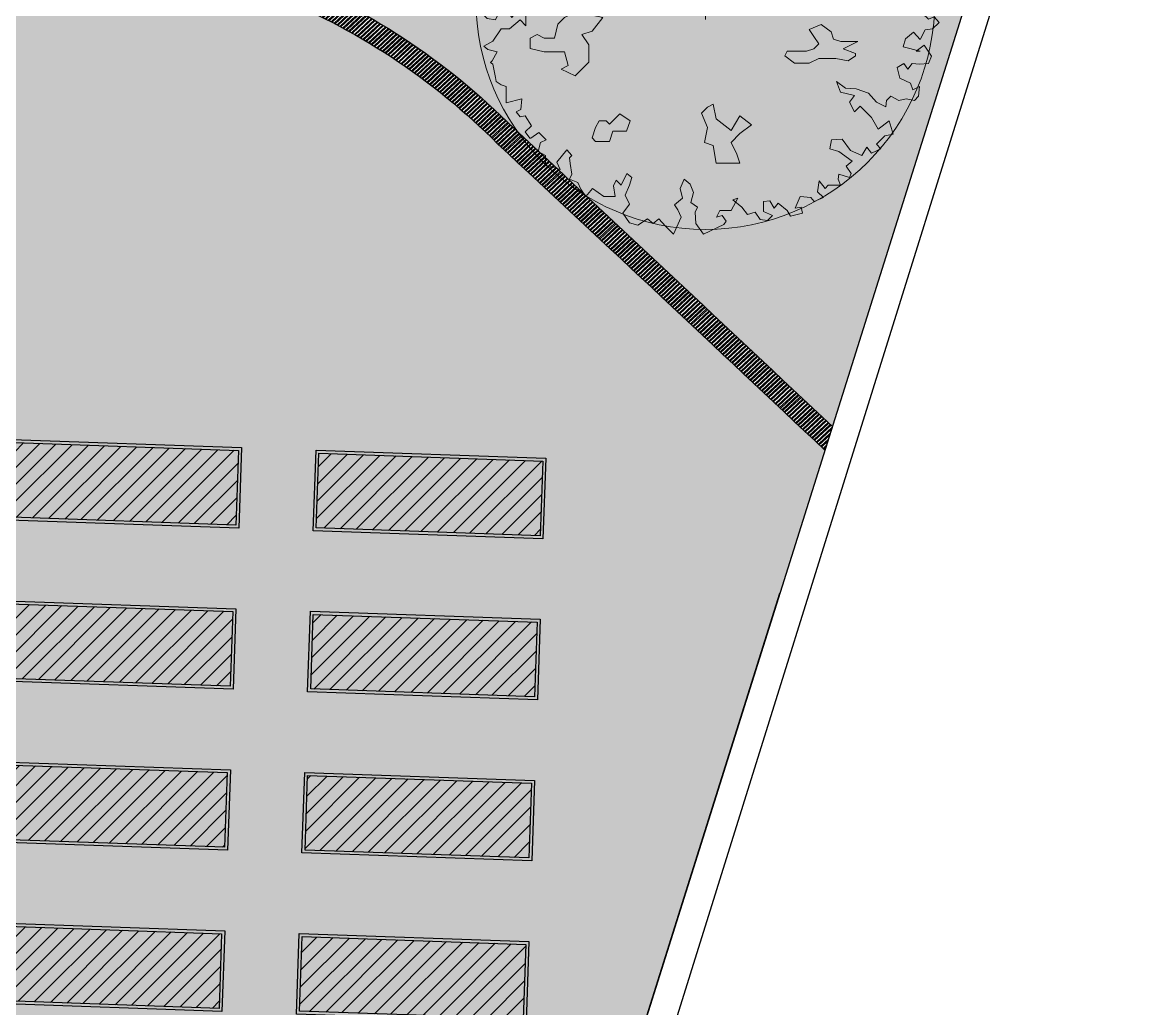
# Model space of a CAD drawing. Header units: millimetres. Extents: x -1042495 to -977915, y 3191218 to 3280168.
# Drawn here: x -992793 to -977915, y 3232953 to 3246174 of the extents above; entities that cross this region are included whole.
import ezdxf

# ---------------------------------------------------------------- set-up
doc = ezdxf.new("R2010")
doc.units = ezdxf.units.MM
doc.layers.get('0').update_dxf_attribs({"lineweight": 15})
for name, color, linetype in [('000 Граница', 6, 'Continuous'), ('000 дорожки', 7, 'Continuous'), ('000 Привязки', 1, 'Continuous'), ('p', 7, 'Continuous'), ('подпорная стенка', 251, 'Continuous')]:
    doc.layers.add(name, color=color, linetype=linetype)
doc.layers.add('газон', color=7, linetype='Continuous', true_color=0xe4edc9)
doc.layers.add('деревья', color=118, linetype='Continuous', lineweight=0)
doc.layers.add('терраса', color=39, linetype='Continuous', lineweight=25)

# ---------------------------------------------------------------- blocks, each defined once
blk = doc.blocks.new('дерево2')
at = {"layer": 'деревья'}
for p, q in [((31024.72734155376, 2984.503751912765), (31024.72734155376, 3174.560497909493)), ((30924.75443911982, 3070.534791651793), (31119.73890590724, 3070.534791651822))]:
    blk.add_line(p, q, dxfattribs=at)
for points in [[(31918.06338017118, 3051.000786091812), (31970.94846280538, 3011.580063238434), (31996.87252293581, 2986.682764602505), (32021.75962064658, 2997.056639030256), (32043.53583114465, 2972.159340394341), (32014.50088381079, 2944.149879416131), (31982.35504926425, 2940.000329645045), (31960.57883876616, 2897.467444458656), (31931.54389143233, 2929.626455207967), (31896.2871696638, 2900.579606791653), (31885.91754560602, 2865.308433709346), (31960.57883876619, 2846.635459730081), (31942.95047787264, 2846.635459730096), (31978.20719964114, 2872.570145813443), (32010.35303419702, 2825.887710865267), (31996.87252293587, 2793.728700115971), (31957.46795154423, 2789.579150335543), (31925.32211699766, 2793.728700115957), (31906.65679370296, 2767.794014023297), (31889.02843282798, 2793.728700115971), (31859.99348549415, 2775.055726127393), (31871.40007194378, 2729.410678617336), (31918.06338017118, 2707.625542305119), (31928.43300421034, 2678.578693888761), (31957.4679515442, 2693.102118096955), (31953.32010193037, 2650.569232910566), (31935.69174104613, 2631.896258931287), (31899.39805686717, 2639.157971035369), (31867.25222232995, 2631.896258931301), (31831.99550056142, 2650.569232910551), (31814.36713967715, 2631.896258931287), (31810.21929006332, 2603.886797962419), (31770.81471867171, 2624.634546827205), (31735.5579969125, 2664.055269680597), (31681.63595184927, 2682.728243659862), (31634.97264364043, 2685.840405992843), (31595.56807224879, 2714.887254409186), (31613.19643313308, 2668.204819451712), (31674.37721501348, 2653.681395243548), (31652.60100451541, 2624.634546827205), (31674.3772150135, 2582.101661650158), (31699.26431274285, 2606.998960286088), (31749.03850817365, 2557.204363004945), (31778.0734555075, 2507.409765714459), (31824.73676373497, 2542.680938796751), (31842.36512460992, 2485.624629402242), (31807.10840284133, 2478.362917298145), (31770.81471867171, 2442.05435677772), (31788.44307956529, 2421.306607912906), (31749.03850817365, 2402.633633924343), (31728.2992600767, 2428.568320016988), (31706.52304956932, 2392.259759487264), (31656.74885413852, 2414.044895808824), (31620.45516996885, 2463.839493089967), (31573.79186175075, 2460.727330756999), (31566.53312491496, 2421.306607912906), (31605.9376963066, 2409.895346028425), (31664.00759097432, 2367.362460851364), (31638.08353084383, 2345.577324539117), (31659.8597413512, 2313.418313789793), (31652.60100451538, 2295.782727248632), (31605.9376963066, 2310.306151456825), (31602.82680908464, 2288.521015144564), (31613.19643313311, 2263.623716499336), (31588.30933541303, 2263.623716499351), (31559.2743880792, 2263.623716499365), (31545.79387681802, 2249.100292291187), (31520.90677910727, 2281.259303040482), (31513.64804227148, 2234.576868083008), (31538.53513998222, 2209.67956943778), (31499.13056860921, 2192.043982905961), (31484.61309493762, 2209.67956943778), (31437.94978671019, 2213.829119218222), (31416.17357621212, 2162.997134489648), (31442.09763634259, 2167.146684260733), (31448.31941076797, 2141.211998177387), (31395.43432811518, 2127.725961407341), (31380.9168544436, 2152.623260052555), (31341.51228306124, 2184.782270801879), (31323.88392218632, 2162.997134489618), (31305.21859890093, 2195.156145229645), (31277.22061395891, 2192.043982905961), (31277.22061395888, 2148.473710281469), (31316.62518535052, 2130.838123740323), (31294.84897484312, 2109.052987428062), (31262.7031402873, 2113.202537199162), (31240.92692978923, 2145.361547948487), (31208.78109524272, 2134.987673511409), (31183.89399752264, 2167.146684260719), (31144.48942614031, 2199.305695010029), (31166.26563664769, 2206.567407114111), (31137.23068931383, 2152.623260052555), (31087.456493883, 2152.623260052555), (31072.93902021144, 2123.576411636226), (31097.82611792219, 2130.838123740323), (31115.45447880645, 2105.94082509508), (31105.08485475798, 2091.417400886916), (31015.90608794485, 2048.884515709869), (30983.76025338903, 2095.566950667329), (30979.6124037752, 2145.361547948487), (30991.01899022479, 2167.146684260704), (30961.98404289094, 2187.894433125548), (30972.35366693941, 2231.464705750055), (30958.87315567829, 2266.735878832333), (30932.94909554777, 2288.521015144564), (30915.32073467282, 2249.100292291172), (30925.69035872129, 2206.567407114111), (30890.43363695273, 2177.520558697797), (30904.95111062434, 2155.735422385565), (30919.46858428662, 2123.576411636241), (30886.28578733896, 2048.884515709869), (30851.02906556112, 2084.155688782848), (30821.99411822729, 2116.314699532159), (30797.10702051649, 2095.566950667344), (30772.21992279646, 2116.314699532144), (30729.70446420145, 2088.305238563262), (30693.4107800318, 2098.679112991013), (30664.37583268863, 2141.211998177387), (30693.41078003183, 2180.632721021466), (30675.78241915685, 2220.053443874844), (30693.4107800318, 2263.623716499351), (30703.78040408027, 2295.782727248647), (30683.04115598333, 2313.418313789793), (30658.15405826324, 2263.623716499365), (30636.37784776521, 2285.408852811597), (30624.97126131564, 2259.474166728251), (30632.22999815144, 2213.829119218222), (30582.45580272061, 2213.829119218208), (30532.68160728981, 2249.100292291172), (30503.64665994664, 2213.829119218208), (30481.87044944857, 2245.98812995819), (30468.38993816877, 2273.997590936415), (30432.09625401777, 2288.521015144564), (30442.46587805693, 2310.306151456811), (30436.24410363157, 2356.9885864143), (30432.09625401777, 2381.885885059499), (30442.46587805693, 2392.259759487264), (30421.72662995999, 2417.157058132492), (30378.17420895454, 2363.212911070936), (30392.69168262613, 2331.053900330939), (30328.40001352374, 2349.726874310203), (30328.40001352374, 2392.259759487279), (30296.25417896789, 2409.89534602841), (30306.62380302568, 2449.316068881817), (30331.51090073642, 2460.727330757014), (30299.36506618992, 2492.88634150631), (30264.10834442136, 2467.989042861082), (30259.96049479824, 2467.989042861067), (30239.22124670133, 2495.998503839306), (30267.21923163401, 2520.895802484505), (30239.2212467013, 2564.466075108998), (30217.44503620324, 2560.316525337897), (30199.81667532826, 2582.101661650144), (30220.55592342526, 2592.475536077895), (30224.70377303906, 2639.157971035369), (30156.26425432284, 2621.522384494237), (30156.26425432284, 2656.793557576515), (30156.26425432287, 2693.102118096955), (30135.5250062259, 2700.363830201008), (30113.74879572784, 2714.887254409172), (30109.60094609544, 2732.522840950318), (30099.23132205625, 2789.579150335558), (30088.86169799847, 2796.840862439625), (30096.12043483426, 2804.102574543722), (30116.8596829312, 2843.523297397114), (30077.45511155819, 2853.897171834193), (30059.82675066461, 2868.420596042357), (30099.23132205625, 2890.205732354589), (30135.5250062259, 2944.149879416116), (30170.78172799443, 2944.14987941616), (30217.44503620321, 2983.570602269523), (30242.33213392329, 2957.635916186206), (30242.33213392329, 3015.729613018833), (30217.44503620324, 3043.73907398773), (30181.15135203359, 2993.944476706602), (30167.67084077244, 3015.729613018833), (30124.11841976702, 3015.729613018848), (30109.60094609538, 2983.570602269523), (30074.34422433622, 2989.794926926203), (30059.82675066461, 3004.318351134352), (30013.1634424558, 3033.365199550681), (30045.30927700231, 3055.15033587224), (30059.82675066461, 3108.057095486351), (29998.64596878424, 3122.580519694544), (30010.05255523381, 3179.63682907974), (30056.71586346127, 3194.160253287919), (30081.60296117196, 3186.898541183822), (30096.12043483426, 3219.057551933132), (30149.00551748705, 3226.319264037214), (30156.26425432284, 3251.216562682443), (30141.74678065126, 3273.001698994718), (30109.60094609541, 3322.796296285145), (30074.34422433619, 3334.207558160342), (30052.56801382882, 3359.104856805585), (30063.97460029704, 3388.151705221884), (30096.12043483426, 3398.525579658948), (30153.15336710085, 3401.637741982617), (30149.00551748705, 3430.684590398974), (30116.8596829312, 3462.84360114827), (30135.5250062259, 3512.638198438697), (30113.74879572784, 3548.946758959137), (30145.89463026503, 3570.731895271369), (30207.07541216411, 3563.470183167286), (30246.47998353709, 3576.956219928034), (30239.22124670133, 3620.526492552497), (30202.92756253168, 3648.535953530736), (30224.70377303903, 3684.844514051132), (30278.62581809294, 3709.741812687047), (30303.51291580366, 3749.162535540439), (30296.25417896789, 3785.471096060865), (30375.06332173255, 3792.732808164932), (30378.17420895454, 3778.209383956768), (30432.09625401777, 3788.583258393861), (30432.09625401777, 3810.368394706078), (30428.98536679578, 3838.377855674975), (30439.35499083494, 3845.639567779057), (30442.4658780569, 3845.639567779072), (30481.87044944857, 3832.153531018324), (30525.42287045401, 3857.050829663582), (30521.27502082159, 3870.536866424314), (30525.42287045401, 3906.845426944696), (30547.19908095208, 3906.845426944696), (30582.45580272061, 3889.209840403564), (30646.74747181365, 3892.322002736531), (30646.74747181368, 3903.733264611728), (30664.37583268866, 3928.630563256942), (30661.26494548527, 3946.266149798103), (30671.63456952442, 3975.312998214416), (30718.29787775186, 3996.060747088559), (30786.73739645873, 3978.425160547413), (30804.36575735231, 4017.845883400805), (30786.73739645873, 4039.631019713037), (30818.88323102389, 4039.631019713022), (30833.40070468617, 4014.733721067809), (30840.65944152196, 3949.378312131099), (30829.25285506308, 3899.583714840614), (30851.02906556112, 3881.948128299482), (30872.8052760685, 3896.471552507632), (30880.06401289497, 3946.266149798088), (30908.06199784637, 3949.37831213107), (30932.94909554777, 3903.733264611714), (30998.27772706059, 3817.630106810175), (31023.16482478062, 3795.844970497914), (31043.90407287759, 3892.322002736546), (31015.90608794488, 3921.36885115286), (30994.12987744679, 3960.789574006267), (30998.27772706056, 4003.322459192656), (31019.01697514822, 4000.210296859645)], [(31019.01697514822, 4000.210296859645), (31036.64533604177, 4042.74318203672), (31072.93902021144, 4060.378768577852), (31101.9739675453, 4039.631019713037), (31101.9739675453, 4014.733721067823), (31109.23270438112, 3985.68687265148), (31126.86106525607, 3985.686872651495), (31159.00689981189, 4017.845883400791), (31201.5223584069, 4032.369307608955), (31208.7810952427, 4014.733721067823), (31226.40945611765, 4014.733721067809), (31248.185666625, 4028.21975782857), (31269.96187712312, 4000.210296859659), (31265.81402750929, 3971.163448443316), (31280.33150118087, 3975.312998214431), (31319.73607257252, 4000.210296859645), (31344.62317027395, 4003.322459192626), (31351.88190710974, 3971.163448443302), (31341.51228306127, 3935.892275361024), (31380.9168544436, 3956.640024235166), (31384.02774166559, 3903.733264611714), (31413.06268900876, 3899.583714840614), (31420.32142583521, 3935.892275361039), (31420.32142583521, 3963.901736339263), (31459.72599721754, 3960.789574006252), (31470.09562126601, 3968.051286110349), (31477.35435810186, 3935.892275361039), (31459.72599721757, 3906.845426944696), (31487.72398214102, 3906.84542694471), (31516.75892948416, 3935.892275361024), (31538.53513998222, 3906.845426944696), (31531.27640314643, 3877.798578528396), (31531.2764031464, 3849.789117559485), (31527.12855353263, 3813.480557039074), (31553.05261365381, 3820.742269143142), (31566.53312491496, 3849.78911755947), (31592.45718504542, 3820.742269143157), (31624.60301958268, 3845.639567779072), (31634.97264364043, 3870.536866424285), (31645.34226767959, 3849.789117559485), (31670.2293653997, 3849.789117559485), (31652.60100451544, 3817.630106810175), (31634.97264364043, 3785.47109606085), (31667.11847817768, 3759.536409977503), (31681.63595184927, 3788.583258393832), (31692.00557590705, 3763.685959748604), (31724.15141044428, 3778.209383956782), (31756.29724500013, 3785.471096060879), (31763.55598183595, 3753.312085311554), (31738.66888411586, 3724.265236895226), (31709.633936782, 3709.741812687062), (31709.633936782, 3677.582801947065), (31724.15141044428, 3638.162079093658), (31738.66888411586, 3667.208927510015), (31767.70383144969, 3638.162079093672), (31767.70383144972, 3681.732351718136), (31795.70181639177, 3692.106226155243), (31802.96055322756, 3713.89136246749), (31814.36713967712, 3674.470639614083), (31824.73676373494, 3648.535953530722), (31802.96055322753, 3627.788204656594), (31799.84966600557, 3606.003068344377), (31827.84765093827, 3616.376942781426), (31831.99550056142, 3581.105769708447), (31831.99550056142, 3559.320633396201), (31810.21929006335, 3544.797209188051), (31792.59092916975, 3527.161622646876), (31810.21929006335, 3505.37648633463), (31831.99550056142, 3527.161622646876), (31853.77171106882, 3541.68504685504), (31889.02843282801, 3516.787748209827), (31921.17426737455, 3484.628737460531), (31906.65679370293, 3473.217475585319), (31849.62386143634, 3465.955763481237), (31820.58891410251, 3433.796752731942), (31799.84966600557, 3401.637741982631), (31738.66888411586, 3423.422878294848), (31778.0734555075, 3366.366568909638), (31831.99550056145, 3376.740443346702), (31871.40007194375, 3401.637741982631), (31918.06338017118, 3380.889993117817), (31942.95047787261, 3408.899454086728), (31967.83757560198, 3376.740443346702), (31967.83757560198, 3344.581432597392), (31925.32211699769, 3351.843144701488), (31881.76969600153, 3344.581432597406), (31817.47802689915, 3302.048547411017), (31881.76969600153, 3280.263411098771), (31918.06338017118, 3294.78683530695), (31992.72467330341, 3265.739986890621), (32010.35303419699, 3269.889536661707), (32021.75962064658, 3226.319264037229), (31982.35504926425, 3205.571515172414), (31935.6917410461, 3198.309803068347), (31921.17426737455, 3158.889080214954), (31889.02843282798, 3122.580519694529), (31925.32211699766, 3100.795383382268), (31992.72467330341, 3119.468357361548), (32021.75962064658, 3087.309346612237), (31999.98341013918, 3051.000786091812), (31964.72668837999, 3068.636372632973), (31918.06338017118, 3051.000786091812)]]:
    blk.add_lwpolyline(points, dxfattribs=at)
for points in [[(31084.27863179015, 3706.361060611584), (31041.51257163157, 3653.410961668633), (31052.37379325797, 3610.643574058689), (31062.55618852806, 3514.926087524422), (31126.36586560177, 3514.926087524422), (31126.36586560177, 3589.599303969793), (31094.4610270603, 3631.687844156899), (31169.13192576043, 3642.549402912788), (31179.3143210305, 3685.316790522716), (31147.40948250757, 3706.361060611584)], [(30391.87575296742, 3104.223397023656), (30366.08035160472, 3168.035054722481), (30340.28495024198, 3180.933155746825), (30417.67115433009, 3219.627458819799), (30494.37853208986, 3193.83125677114), (30455.68543004115, 3155.136953698151), (30545.96933483386, 3104.223397023656), (30596.88131120299, 3155.136953698166), (30661.36981463303, 3117.121498048), (30533.07163414785, 3078.427194974996), (30455.68543004115, 3091.325295999326)], [(30411.56171716993, 2994.250114610113), (30381.69335769732, 2964.380828024499), (30366.75917796102, 2903.963407449119), (30321.95663873349, 2903.963407449104), (30291.40945290458, 2918.898050732605), (30261.54109343201, 2903.963407449119), (30261.54109343195, 2859.159477580048), (30321.95663873352, 2844.224834277906), (30411.56171716996, 2844.224834277906), (30426.49589690623, 2783.807413702511), (30396.62753743363, 2768.872770409711), (30457.04308273514, 2739.00348383344), (30516.77980169897, 2798.742056986011), (30516.77980169897, 2874.094120863505), (30486.91144222634, 2918.89805073259), (30531.71398143527, 2933.83269402539), (30577.19534700048, 2994.250114610099), (30501.84562196267, 3009.184757902898), (30442.10890299884, 3009.184757902913)], [(31689.1129112268, 2889.028764156305), (31657.20807268527, 2889.028764156305), (31614.44201252663, 2889.028764156334), (31582.53717400377, 2899.890322912164), (31572.35477871505, 2931.796151766262), (31529.58871855644, 2963.701980610989), (31476.64026311845, 2941.978863099284), (31497.68388003357, 2910.751881668024), (31518.72749693003, 2878.846052823268), (31497.68388003357, 2857.122935311563), (31465.77904148273, 2846.940223969199), (31380.92574751248, 2846.940223969214), (31370.74335224238, 2825.895953880317), (31412.83058604469, 2793.990125035547), (31476.64026311839, 2793.990125035547), (31518.72749693003, 2815.034395124443), (31572.35477871505, 2815.034395124458), (31593.3983956302, 2815.034395124472), (31646.34685105887, 2804.172836368583), (31678.25168960039, 2825.895953880303), (31678.25168960039, 2836.078665213354), (31625.30323415306, 2857.122935311578)], [(31021.14778107275, 2449.13563450209), (31034.04548175876, 2513.626139623724), (31008.25008039606, 2577.437797322564), (31034.04548175876, 2603.233999361895), (31059.16205678378, 2616.132100386239), (31072.05975746045, 2551.64159527389), (31136.54826087189, 2500.728038599394), (31175.2413629206, 2564.539696288906), (31226.15333930832, 2526.524240638741), (31175.2413629206, 2487.829937575079), (31136.54826087192, 2449.13563450209), (31162.3436622439, 2398.222077827566), (31175.2413629206, 2359.527774754592), (31072.05975746048, 2359.527774754606), (31059.16205678378, 2436.237533477746)], [(30607.06370649171, 2528.560782907225), (30592.12952675541, 2543.495426200025), (30561.5823409265, 2543.49542620001), (30546.64816117154, 2513.626139623724), (30531.71398143527, 2468.822209754668), (30546.64816117157, 2453.887566452526), (30607.06370649174, 2453.88756645254), (30621.99788622801, 2498.691496330925), (30681.73460517322, 2498.69149633091), (30696.66878492814, 2543.495426200025), (30651.86624570064, 2574.043560199119)]]:
    blk.add_lwpolyline(points, close=True, dxfattribs=at)
blk.add_circle((31024.72734155376, 3070.534791651793), 999.9999999999995, dxfattribs=at)
blk = doc.blocks.new('A$C7F6C0051')
at = {"layer": 'газон'}
h = blk.add_hatch(dxfattribs=at)
h.set_pattern_fill('ANSI31', color=39, scale=50)
h.set_pattern_definition([(45, (664434.139723117, -3862271.177706703), (-112.2532015133644, 112.2532015133644), [])])
h.paths.add_polyline_path([(1337.150563922129, 8558.552884674165), (1302.251067219651, 7559.162057655398), (4300.423548276885, 7454.463567547966), (4335.323044979479, 8453.854394567199)])
h.paths.add_polyline_path([(5377.413883540547, 7416.854236408602), (7497.820784599171, 7342.807995788287), (6337.296497539151, 8383.943941204809), (5412.313380243024, 8416.24506342737)])
h.paths.add_polyline_path([(6337.296497539151, 8383.943941204809), (7497.820784599171, 7342.807995788287), (8375.58636459778, 7312.15574630117), (8410.485861300374, 8311.546573320404)])
h.paths.add_polyline_path([(8300.203451720183, 5153.47155993944), (8335.102948422777, 6152.862386958674), (5336.930467365426, 6257.56087706564), (5302.030970662949, 5258.170050046872)])
h.paths.add_polyline_path([(1261.767651044647, 6399.868698312435), (1226.86815434217, 5400.477871293668), (4225.040635399404, 5295.779381186236), (4259.940132101998, 6295.170208205469)])
h.paths.add_polyline_path([(4149.657722521923, 3137.095194824506), (4184.557219224516, 4136.486021843739), (1186.384738167166, 4241.184511950705), (1151.485241464688, 3241.793684931938)])
h.paths.add_polyline_path([(8224.820538842585, 2994.78737357771), (8259.720035545179, 3994.178200596943), (5261.547554487828, 4098.87669070391), (5226.648057785351, 3099.485863685142)])
h.paths.add_polyline_path([(8149.437625965104, 836.1031872159801), (8184.337122667697, 1835.494014235213), (5186.164641610347, 1940.19250434218), (5151.265144907869, 940.8016773234122)])
h.paths.add_polyline_path([(1111.00182529341, 2082.500325692352), (1076.102328590932, 1083.109498673584), (4074.274809648166, 978.4110085661523), (4109.17430635076, 1977.801835585386)])
at = {"layer": 'терраса'}
for p, q in [((1260.879454270704, 7520.582404443063), (1298.570910709444, 8599.924497623928)), ((1298.570910709444, 8599.924497623928), (4376.69465792831, 8492.43404778)), ((1302.251067219651, 7559.162057655398), (1337.150563922129, 8558.552884674165)), ((1337.150563922129, 8558.552884674165), (4335.323044979479, 8453.854394567199)), ((4376.69465792831, 8492.43404778), (4339.00320148957, 7413.091954599135)), ((4335.323044979479, 8453.854394567199), (4300.423548276885, 7454.463567547966)), ((5336.042270591599, 7378.274583196267), (5373.73372703034, 8457.616676377133)), ((5373.73372703034, 8457.616676377133), (8451.857474249206, 8350.126226533204)), ((5377.413883540547, 7416.854236408602), (5412.313380243024, 8416.24506342737)), ((5412.313380243024, 8416.24506342737), (8410.485861300374, 8311.546573320404)), ((8451.857474249206, 8350.126226533204), (8414.166017810465, 7270.784133352339)), ((8410.485861300374, 8311.546573320404), (8375.58636459778, 7312.15574630117)), ((4339.00320148957, 7413.091954599135), (1260.879454270704, 7520.582404443063)), ((4300.423548276885, 7454.463567547966), (1302.251067219651, 7559.162057655398)), ((8414.166017810465, 7270.784133352339), (5336.042270591599, 7378.274583196267)), ((8375.58636459778, 7312.15574630117), (5377.413883540547, 7416.854236408602)), ((1185.496541393222, 5361.898218081333), (1223.187997831963, 6441.240311262198)), ((1223.187997831963, 6441.240311262198), (4301.311745050829, 6333.74986141827)), ((1226.86815434217, 5400.477871293668), (1261.767651044647, 6399.868698312435)), ((1261.767651044647, 6399.868698312435), (4259.940132101998, 6295.170208205469)), ((4259.940132101998, 6295.170208205469), (4225.040635399404, 5295.779381186236)), ((4301.311745050829, 6333.74986141827), (4263.620288612088, 5254.407768237405)), ((5260.659357714001, 5219.590396834537), (5298.350814152742, 6298.932490015402)), ((5298.350814152742, 6298.932490015402), (8376.474561371608, 6191.442040171474)), ((5302.030970662949, 5258.170050046872), (5336.930467365426, 6257.56087706564)), ((5336.930467365426, 6257.56087706564), (8335.102948422777, 6152.862386958674)), ((8335.102948422777, 6152.862386958674), (8300.203451720183, 5153.47155993944)), ((8376.474561371608, 6191.442040171474), (8338.783104932867, 5112.099946990609)), ((4263.620288612088, 5254.407768237405), (1185.496541393222, 5361.898218081333)), ((4225.040635399404, 5295.779381186236), (1226.86815434217, 5400.477871293668)), ((8338.783104932867, 5112.099946990609), (5260.659357714001, 5219.590396834537)), ((8300.203451720183, 5153.47155993944), (5302.030970662949, 5258.170050046872)), ((1110.113628515741, 3203.214031719603), (1147.805084954482, 4282.556124900468)), ((1147.805084954482, 4282.556124900468), (4225.928832173347, 4175.065675056539)), ((1151.485241464688, 3241.793684931938), (1186.384738167166, 4241.184511950705)), ((1186.384738167166, 4241.184511950705), (4184.557219224516, 4136.486021843739)), ((4225.928832173347, 4175.065675056539), (4188.237375734607, 3095.723581875674)), ((4184.557219224516, 4136.486021843739), (4149.657722521923, 3137.095194824506)), ((5185.276444836403, 3060.906210472807), (5222.967901275144, 4140.248303653672)), ((5222.967901275144, 4140.248303653672), (8301.09164849401, 4032.757853809744)), ((5226.648057785351, 3099.485863685142), (5261.547554487828, 4098.87669070391)), ((5261.547554487828, 4098.87669070391), (8259.720035545179, 3994.178200596943)), ((8301.09164849401, 4032.757853809744), (8263.40019205527, 2953.415760628879)), ((8259.720035545179, 3994.178200596943), (8224.820538842585, 2994.78737357771)), ((4188.237375734607, 3095.723581875674), (1110.113628515741, 3203.214031719603)), ((4149.657722521923, 3137.095194824506), (1151.485241464688, 3241.793684931938)), ((8263.40019205527, 2953.415760628879), (5185.276444836403, 3060.906210472807)), ((8224.820538842585, 2994.78737357771), (5226.648057785351, 3099.485863685142)), ((1034.730715641985, 1044.529845461249), (1072.422172080725, 2123.871938642114)), ((1072.422172080725, 2123.871938642114), (4150.545919299591, 2016.381488798186)), ((1076.102328590932, 1083.109498673584), (1111.00182529341, 2082.500325692352)), ((1111.00182529341, 2082.500325692352), (4109.17430635076, 1977.801835585386)), ((4109.17430635076, 1977.801835585386), (4074.274809648166, 978.4110085661523)), ((4150.545919299591, 2016.381488798186), (4112.854462860851, 937.0393956173211)), ((5109.893531958922, 902.2220241110772), (5147.584988397663, 1981.564117291942)), ((5147.584988397663, 1981.564117291942), (8225.708735616528, 1874.073667448014)), ((5151.265144907869, 940.8016773234122), (5186.164641610347, 1940.19250434218)), ((5186.164641610347, 1940.19250434218), (8184.337122667697, 1835.494014235213)), ((8184.337122667697, 1835.494014235213), (8149.437625965104, 836.1031872159801)), ((8225.708735616528, 1874.073667448014), (8188.017279177788, 794.731574267149)), ((4112.854462860851, 937.0393956173211), (1034.730715641985, 1044.529845461249)), ((4074.274809648166, 978.4110085661523), (1076.102328590932, 1083.109498673584)), ((8188.017279177788, 794.731574267149), (5109.893531958922, 902.2220241110772)), ((8149.437625965104, 836.1031872159801), (5151.265144907869, 940.8016773234122))]:
    blk.add_line(p, q, dxfattribs=at)

msp = doc.modelspace()

# ---------------------------------------------------------------- hatches: boundary and pattern name
at = {"layer": '000 Привязки', "true_color": 0x999b37}
h = msp.add_hatch(color=55, dxfattribs=at)
h.dxf.hatch_style = 1
edge = h.paths.add_edge_path()
edge.add_line((-986402.2348091679, 3258376.025422296), (-986539.9238966058, 3254398.777785871))
edge.add_arc((-988538.7264845667, 3254467.974710343), 1999.999999998848, 297.26874377650245, 358.0172584273264, ccw=False)
edge.add_line((-987622.3970361183, 3252690.240100819), (-994760.7077519335, 3251076.631740381))
edge.add_line((-994760.7077519335, 3251076.631740381), (-994809.7453541459, 3249660.145598978))
edge.add_line((-994809.7453541459, 3249660.145598978), (-994509.9249661034, 3249649.766060221))
edge.add_line((-994509.9249661034, 3249649.766060221), (-994561.7147541532, 3248153.781040839))
edge.add_line((-994561.7147541532, 3248153.781040839), (-994142.4515711706, 3248138.562444844))
edge.add_line((-994142.4515711706, 3248138.562444844), (-992363.3915272192, 3247884.2373456))
edge.add_arc((-1003685.282619404, 3210870.805831994), 38706.32158079166, 68.2988361351313, 72.99186114085842, ccw=False)
edge.add_arc((-992725.38751447, 3238290.058532631), 9177.921700637306, 44.797770282692, 68.57611625276212, ccw=False)
edge.add_arc((-1643739.334358322, 2538165.876261954), 965200.5273287632, 46.7124029851019, 47.05991996073732, ccw=False)
edge.add_line((-981939.1746519469, 3240755.80400668), (-978370.3115422465, 3252100.353685305))
edge.add_line((-978370.3115422465, 3252100.353685305), (-979266.9322102849, 3260955.210773215))
edge.add_line((-979266.9322102849, 3260955.210773215), (-990501.318749594, 3264909.072027203))
edge.add_line((-990501.318749594, 3264909.072027203), (-990700.508270476, 3264343.100707278))
edge.add_line((-990700.508270476, 3264343.100707278), (-990983.4939305522, 3264442.695467696))
edge.add_line((-990983.4939305522, 3264442.695467696), (-991893.645166476, 3261422.440649465))
edge.add_line((-991893.645166476, 3261422.440649465), (-987737.073110875, 3260331.79280161))
edge.add_arc((-988401.0374274558, 3258445.22147078), 2000.00000000012, -1.982716462430119, 70.61087133450098, ccw=False)
h.paths.add_polyline_path([(-986168.4315549366, 3253568.391940329), (-985960.8407817056, 3259564.799704222), (-980963.8343117746, 3259391.807393177), (-981171.4250850269, 3253395.399629286)], flags=16)
at = {"layer": 'газон', "true_color": 0x727430}
h = msp.add_hatch(color=67, dxfattribs=at)
h.dxf.hatch_style = 1
h.paths.add_polyline_path([(-982039.1934415962, 3240437.868548498, 0.001555495267296737), (-986421.4929189277, 3244541.330935162, 0.1043142504488368), (-989483.2661139349, 3246554.811556486, 0.02033353067488166), (-992428.9320207144, 3247590.55676479), (-993683.5321425213, 3247769.907822432), (-994230.1263911356, 3231981.14252205), (-1010809.711529467, 3232555.114312276), (-1020176.10045645, 3232879.371100113), (-1021268.91759843, 3230215.586068688), (-985642.9988891633, 3228982.245658144)])
at = {"layer": 'подпорная стенка', "linetype": 'Continuous'}
h = msp.add_hatch(dxfattribs=at)
h.set_pattern_fill('ANSI32', color=5, scale=4.399999999999999, angle=358)
h.set_pattern_definition([(43.00000000000001, (0, 0), (-28.58255127021932, 30.65103363485943), []), (43.00000000000001, (19.74453683014231, -0.6894944193667202), (-28.58255127021932, 30.65103363485943), [])])
h.paths.add_polyline_path([(-1015510.943342155, 3251329.735178432), (-1014480.858273635, 3250377.609894259), (-1013436.760960046, 3249863.247539471), (-1012366.612956763, 3249261.285382871), (-1010727.377903154, 3248769.756375944), (-1007675.088804194, 3248256.061438203), (-1005577.815846718, 3248156.939174858), (-1002749.945646025, 3247983.40831168), (-996779.7052839868, 3247934.093047149), (-994169.1948029734, 3247839.335610852), (-992428.9320207144, 3247590.55676479, -0.02033353067488743), (-989483.2661139341, 3246554.811556486, -0.1043142504668524), (-986421.4929184673, 3244541.330934734, -0.001555495267133818), (-982039.1934415961, 3240437.868548498), (-981939.1746519468, 3240755.80400668, 0.001516330020104013), (-986212.7511865131, 3244756.882699291, 0.1009213496880441), (-989264.8911532989, 3246790.600378734, 0.02123245935735115), (-992363.3915272192, 3247884.2373456), (-994142.4515711706, 3248138.562444844), (-996773.0238061922, 3248234.048091347), (-1002739.511933773, 3248283.332361744), (-1005561.54618504, 3248456.505104757), (-1007642.998257065, 3248554.879634256), (-1010659.136038395, 3249062.490368222), (-1012248.55406174, 3249539.081605633), (-1013296.828539661, 3250128.739824406), (-1014309.43184217, 3250627.587022235), (-1018434.951940914, 3254428.589344896), (-1021564.11379768, 3257304.459940832), (-1021765.241430452, 3257085.927967477)])

# ---------------------------------------------------------------- linework, layer by layer
at = {"layer": '000 Граница'}
msp.add_lwpolyline([(-1033142.18717787, 3244724.491745695), (-1001307.873298857, 3279313.550128862), (-989147.2214710452, 3275033.696493968), (-980318.0226566531, 3271335.582340404), (-978370.3115422465, 3252100.353685305), (-985642.9988891818, 3228982.245658085), (-1025266.522774909, 3230353.979917452), (-1023687.257262442, 3222587.872756049), (-1023919.598242972, 3215467.274630293), (-1025057.144647811, 3210444.437963888), (-1026565.012326453, 3205550.683263883), (-1027258.090718482, 3202758.955780372), (-999185.7569582202, 3193788.550144956), (-989700.4723121859, 3215862.14240329), (-985642.9988891818, 3228982.245658085)], dxfattribs=at)
msp.add_lwpolyline([(-1033142.18717787, 3244724.491745695), (-1001307.873298857, 3279313.550128862), (-989147.2214710452, 3275033.696493968), (-980318.0226566531, 3271335.582340404), (-978370.3115422465, 3252100.353685305), (-985642.9988891818, 3228982.245658085), (-1025266.522774909, 3230353.979917452), (-1023687.257262442, 3222587.872756049), (-1023919.598242972, 3215467.274630293), (-1025057.144647811, 3210444.437963888), (-1026565.012326453, 3205550.683263883), (-1027258.090718482, 3202758.955780372), (-999185.7569582202, 3193788.550144956), (-989700.4723121859, 3215862.14240329), (-985642.9988891818, 3228982.245658085)], dxfattribs=at)
at = {"layer": '000 дорожки'}
msp.add_line((-985642.9988891818, 3228982.245658085), (-982642.1057202555, 3238521.356737778), dxfattribs=at)
at = {"layer": 'p', "color": 5, "linetype": 'Continuous', "lineweight": 30}
msp.add_lwpolyline([(-985234.7608315684, 3228968.112787709), (-1025674.760831568, 3230368.112787709), (-1026264.760831568, 3233058.112787709), (-1027264.760831568, 3235898.112787709), (-1028454.760831568, 3238328.112787709), (-1030514.760831568, 3241528.112787709), (-1032294.760831568, 3243608.112787709), (-1033584.760831568, 3244918.112787709), (-1001124.760831568, 3280168.112787709), (-989904.7608315684, 3276188.112787709), (-979914.7608315684, 3271988.112787709), (-978784.7608315684, 3260958.112787709), (-977914.7608315684, 3252418.112787709)], close=True, dxfattribs=at)
at = {"layer": 'подпорная стенка', "color": 5, "linetype": 'Continuous'}
for points in [[(-1021564.269758747, 3257304.603277568), (-1018434.951940914, 3254428.589344896), (-1014309.43184217, 3250627.587022235), (-1013296.828539661, 3250128.739824406), (-1012248.55406174, 3249539.081605633), (-1010659.136038395, 3249062.490368222), (-1007642.998257065, 3248554.879634256), (-1005561.54618504, 3248456.505104757), (-1002739.511933773, 3248283.332361744), (-996773.0238061922, 3248234.048091347), (-994142.4515711706, 3248138.562444844), (-992363.3915272192, 3247884.2373456, -0.02048004716803811), (-989373.0151994098, 3246833.819215389, -0.1041265021921737), (-986212.7511865139, 3244756.882699292, -0.001516330020104251), (-981939.1746519468, 3240755.80400668, -0.001516330020104251)], [(-1021767.273593811, 3257083.719953278), (-1018638.092386192, 3254207.831572852), (-1014480.858273635, 3250377.609894259), (-1013436.760960046, 3249863.247539471), (-1012366.612956763, 3249261.285382871), (-1010727.377903154, 3248769.756375944), (-1007675.088804194, 3248256.061438203), (-1005577.815846718, 3248156.939174858), (-1002749.945646025, 3247983.40831168), (-996779.7052839868, 3247934.093047149), (-994169.1948029734, 3247839.335610852), (-992428.9320207144, 3247590.55676479, -0.02033353067487541), (-989483.2661139359, 3246554.811556487, -0.1043142504488137), (-986421.492918929, 3244541.330935163, -0.001555495267297148), (-982039.1934415963, 3240437.868548498, -0.001555495267297148)]]:
    msp.add_lwpolyline(points, format="xyb", dxfattribs=at)

# ---------------------------------------------------------------- block references
msp.add_blockref('A$C7F6C0051', (-994230.1263911356, 3231981.14252205))
at = {"layer": 'деревья', "linetype": 'Continuous', "xscale": 3.075072, "yscale": 3.075072, "zscale": 3.075072}
msp.add_blockref('дерево2', (-1079043.603334047, 3237031.251075335), dxfattribs=at)

doc.saveas('drawing.dxf')
